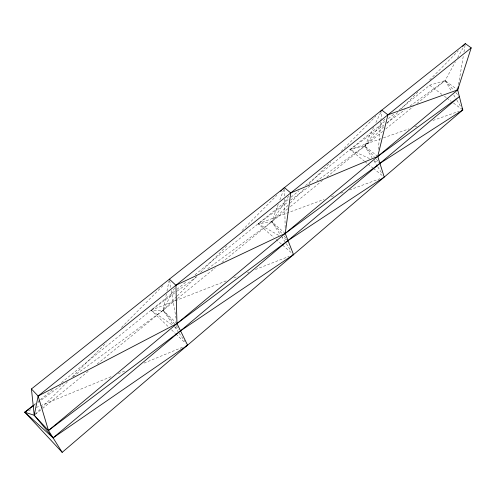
<?xml version="1.0" encoding="UTF-8"?>
<svg xmlns="http://www.w3.org/2000/svg" width="496" height="496" viewBox="0 0 496 496"><rect width="100%" height="100%" fill="white"/><g stroke="black" fill="none" stroke-linecap="round" stroke-linejoin="round"><path stroke-width="0.37" stroke-dasharray="2.48 1.86" d="M378.355 149.482L380.81 121.694M380.878 120.925L381.697 111.662M458.558 84.593L463.462 55.025M463.971 51.987L465.099 45.167M166.383 294.004L163.066 310.322L71.511 377.778M166.985 291.04L169.093 280.655M278.237 204.333L271.777 221.774L207.08 269.179M279.856 199.975L283.625 189.801M373.606 127.398L364.727 146.06L316.727 181.052M375.912 122.555L380.847 112.189M174.518 287.978L163.066 310.322L172.875 324.266M416.919 103.546L445.11 80.575L455.415 61.777M457.622 57.747L463.512 47.008M288.629 196.149L271.777 221.774L258.131 223.77L273.798 237.429M384.729 119.114L364.727 146.06L349.996 149.594L364.411 161.175M383.662 126.79L364.727 146.06L372.043 157.703M386.905 123.485L397.724 112.474M400.973 109.17L418.829 90.997M429.648 79.986L458.316 50.809M288.04 205.27L271.777 221.774L280.308 234.658M290.21 203.069L305.387 187.668M308.642 184.369L330.869 161.82M341.167 151.367L375.869 116.163M176.675 296.565L163.066 310.322L151.1 310.205L168.231 326.635M177.221 296.013L196.267 276.756M200.62 272.354L227.831 244.844M241.986 230.541L276.818 195.325M35.321 414.172L40.771 408.685M41.317 408.134L67.475 381.796M72.379 376.855L106.169 342.829M121.433 327.465L163.395 285.206M35.427 414.29L42.017 408.921M42.619 408.437L88.164 371.337M97.154 364.014L176.88 299.069M177.481 298.58L215.32 267.759M221.929 262.378L287.965 208.587M290.365 206.627L322.747 180.253M326.945 176.83L383.321 130.913M385.721 128.954L413.317 106.479M33.821 404.91L35.625 403.453M38.031 401.512L39.835 400.055M40.436 399.571L53.066 389.372M61.485 382.571L174.549 291.27M176.954 289.323L186.577 281.554M194.996 274.759L288.753 199.045M291.152 197.104L298.958 190.805M305.567 185.473L384.753 121.526M388.349 118.618L394.94 113.299M399.137 109.907L429.697 85.231L445.11 80.575L457.076 89.454M34.143 405.313L35.39 404.395M37.882 402.56L62.794 384.202M171.765 324.694L151.1 310.205L176.601 291.518M177.227 291.059L197.755 276.018M278.727 235.333L258.131 223.77L288.052 201.959M290.544 200.142L309.87 186.05M369.483 158.571L349.996 149.594L384.412 124.62M386.917 122.803L405.065 109.635M410.068 106.001L445.11 80.575L453.27 89.757M28.371 410.725L31.942 409.256M36.22 407.495L39.792 406.026M40.505 405.728L111.898 376.34M118.327 373.693L126.182 370.456M144.026 363.109L182.578 347.237M151.1 310.205L226.629 280.73M233.821 277.927L238.142 276.241M247.492 272.595L248.93 272.031M255.403 269.508L289.211 256.314M258.131 223.77L324.08 199.367M331.328 196.683L334.23 195.61M340.752 193.198L344.373 191.853M349.451 189.98L379.886 178.715M349.996 149.594L382.732 138.093M383.464 137.838L408.927 128.892M414.749 126.852L418.382 125.575M432.934 120.46L459.129 111.265M374.356 160.816L378.529 162.738M286.7 239.81L282.05 237.2L285.851 243.034M174.896 326.889L178.653 329.524M429.697 85.231L441.942 94.395M444.391 96.23L446.233 97.607M446.846 98.065L451.131 101.277M453.58 103.106L461.54 109.07M377.741 156.432L364.727 146.06L374.35 157.027M365.013 161.659L367.412 163.587M368.013 164.071L372.818 167.933M373.42 168.417L382.435 175.658M285.243 233.43L271.777 221.774L282.119 233.728M276.123 239.456L291.208 252.607M176.96 323.566L163.066 310.322L175.541 324.979M171.548 329.815L175.417 333.523M175.968 334.05L185.368 343.065M455.818 92.628L459.383 96.646M376.377 159.34L379.415 162.8M284.09 236.003L286.056 238.278M176.043 325.562L178.039 327.906M174.654 326.802L178.665 332.506M179.112 333.138L184.903 341.378M286.279 243.679L290.972 250.765M374.071 160.933L377.326 166.11M377.729 166.755L381.796 173.222M445.11 80.575L451.391 91.035M453.741 94.953L456.487 99.529M456.884 100.186L461.199 107.372M169.651 280.674L170.804 287.451M171.318 290.458L176.061 318.296M284.462 189.15L284.586 196.019M284.636 199.076L285.15 228.086"/><path stroke-width="0.74" d="M282.801 189.274L284.437 187.624L290.737 192.944L285.243 233.43L293.527 254.628L180.532 330.838L48.472 430.516L34.23 415.27L24.8 412.195L33.22 405.399M33.517 405.771L24.8 412.195L62.186 452.352L462.768 109.988L457.678 89.9L458.18 86.862M34.23 415.27L38.124 396.044L471.2 47.858L465.353 43.648L31.428 388.963L34.23 415.27L53.091 437.869L187.581 345.179L176.96 323.566L175.906 285.268L169.39 279.174M471.2 47.858L457.678 89.9L387.909 114.824L377.741 156.432L384.233 177.103L288.027 240.56L176.96 323.566L38.124 396.044L31.428 388.963M462.65 46.401L465.353 43.648M380.203 111.767L381.833 110.118L387.909 114.824M280.624 191.475L281.716 190.371M62.186 452.352L48.472 430.516L457.678 89.9M461.981 108.68L462.768 109.988L379.924 163.382L285.243 233.43L175.906 285.268M290.737 192.944L377.741 156.432L459.383 96.646L53.091 437.869L24.8 412.195L26.226 411.606M186.149 345.768L187.581 345.179M292.088 255.192L293.527 254.628M461.311 110.496L462.768 109.988M38.124 396.044L48.472 430.516"/></g></svg>
